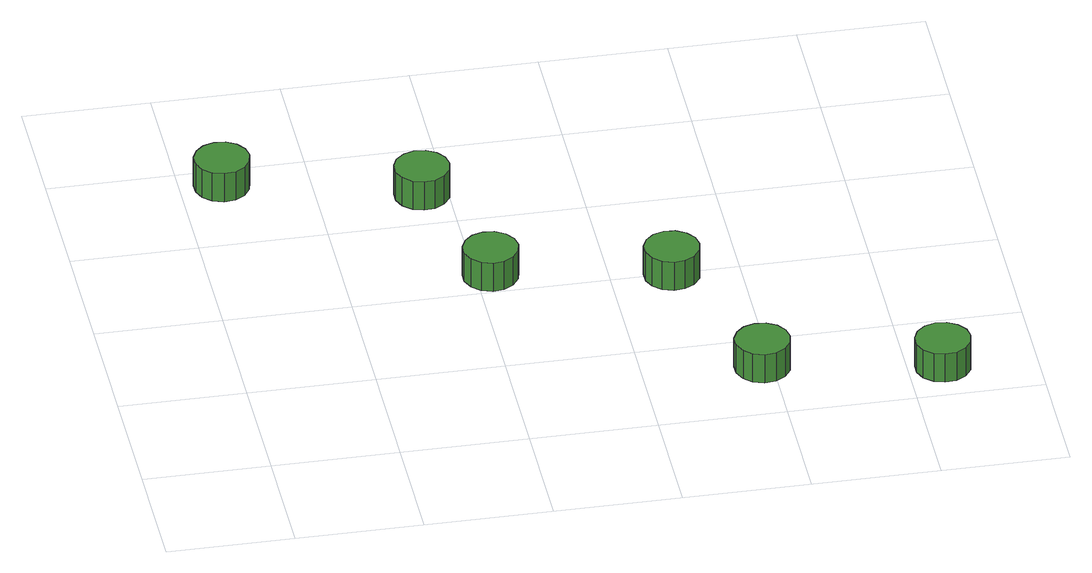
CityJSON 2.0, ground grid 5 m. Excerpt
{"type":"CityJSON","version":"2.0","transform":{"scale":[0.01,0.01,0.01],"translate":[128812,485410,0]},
"CityObjects":{
"tree1":{"type":"SolitaryVegetationObject","attributes":{"function":"something"},"geometry":[{"type":"MultiSurface","lod":"1","boundaries":[[[0,1,2,3,4,5,6,7,8,9,10,11,12,13,14]],[[15,16,17,18,19,20,21,22,23,24,25,26,27,28,29]],[[0,29,28,1]],[[1,28,27,2]],[[2,27,26,3]],[[3,26,25,4]],[[4,25,24,5]],[[5,24,23,6]],[[6,23,22,7]],[[7,22,21,8]],[[8,21,20,9]],[[9,20,19,10]],[[10,19,18,11]],[[11,18,17,12]],[[12,17,16,13]],[[13,16,15,14]],[[14,15,29,0]]]}]},
"tree2":{"type":"SolitaryVegetationObject","attributes":{"function":"something"},"geometry":[{"type":"MultiSurface","lod":"1","boundaries":[[[30,31,32,33,34,35,36,37,38,39,40,41,42,43,44]],[[45,46,47,48,49,50,51,52,53,54,55,56,57,58,59]],[[30,59,58,31]],[[31,58,57,32]],[[32,57,56,33]],[[33,56,55,34]],[[34,55,54,35]],[[35,54,53,36]],[[36,53,52,37]],[[37,52,51,38]],[[38,51,50,39]],[[39,50,49,40]],[[40,49,48,41]],[[41,48,47,42]],[[42,47,46,43]],[[43,46,45,44]],[[44,45,59,30]]]}]},
"tree3":{"type":"SolitaryVegetationObject","attributes":{"function":"something"},"geometry":[{"type":"MultiSurface","lod":"1","boundaries":[[[60,61,62,63,64,65,66,67,68,69,70,71,72,73,74]],[[75,76,77,78,79,80,81,82,83,84,85,86,87,88,89]],[[60,89,88,61]],[[61,88,87,62]],[[62,87,86,63]],[[63,86,85,64]],[[64,85,84,65]],[[65,84,83,66]],[[66,83,82,67]],[[67,82,81,68]],[[68,81,80,69]],[[69,80,79,70]],[[70,79,78,71]],[[71,78,77,72]],[[72,77,76,73]],[[73,76,75,74]],[[74,75,89,60]]]}]},
"tree4":{"type":"SolitaryVegetationObject","attributes":{"function":"something"},"geometry":[{"type":"MultiSurface","lod":"1","boundaries":[[[90,91,92,93,94,95,96,97,98,99,100,101,102,103,104]],[[105,106,107,108,109,110,111,112,113,114,115,116,117,118,119]],[[90,119,118,91]],[[91,118,117,92]],[[92,117,116,93]],[[93,116,115,94]],[[94,115,114,95]],[[95,114,113,96]],[[96,113,112,97]],[[97,112,111,98]],[[98,111,110,99]],[[99,110,109,100]],[[100,109,108,101]],[[101,108,107,102]],[[102,107,106,103]],[[103,106,105,104]],[[104,105,119,90]]]}]},
"tree5":{"type":"SolitaryVegetationObject","attributes":{"function":"something"},"geometry":[{"type":"MultiSurface","lod":"1","boundaries":[[[120,121,122,123,124,125,126,127,128,129,130,131,132,133,134]],[[135,136,137,138,139,140,141,142,143,144,145,146,147,148,149]],[[120,149,148,121]],[[121,148,147,122]],[[122,147,146,123]],[[123,146,145,124]],[[124,145,144,125]],[[125,144,143,126]],[[126,143,142,127]],[[127,142,141,128]],[[128,141,140,129]],[[129,140,139,130]],[[130,139,138,131]],[[131,138,137,132]],[[132,137,136,133]],[[133,136,135,134]],[[134,135,149,120]]]}]},
"tree6":{"type":"SolitaryVegetationObject","attributes":{"function":"something"},"geometry":[{"type":"MultiSurface","lod":"1","boundaries":[[[150,151,152,153,154,155,156,157,158,159,160,161,162,163,164]],[[165,166,167,168,169,170,171,172,173,174,175,176,177,178,179]],[[150,179,178,151]],[[151,178,177,152]],[[152,177,176,153]],[[153,176,175,154]],[[154,175,174,155]],[[155,174,173,156]],[[156,173,172,157]],[[157,172,171,158]],[[158,171,170,159]],[[159,170,169,160]],[[160,169,168,161]],[[161,168,167,162]],[[162,167,166,163]],[[163,166,165,164]],[[164,165,179,150]]]}]}
},
"vertices":[
[271,1898,192],[261,1942,192],[235,1978,192],[196,2001,192],[151,2005,192],[108,1991,192],[75,1961,192],[56,1920,192],[56,1875,192],[75,1834,192],[108,1804,192],[151,1790,192],[196,1795,192],[235,1817,192],[261,1854,192],[261,1854,63],[235,1817,63],[196,1795,63],[151,1790,63],[108,1804,63],[75,1834,63],[56,1875,63],[56,1920,63],[75,1961,63],[108,1991,63],[151,2005,63],[196,2001,63],[235,1978,63],[261,1942,63],[271,1898,63],
[1166,1114,192],[1156,1158,192],[1130,1194,192],[1091,1217,192],[1046,1222,192],[1003,1208,192],[970,1178,192],[951,1136,192],[951,1091,192],[970,1050,192],[1003,1020,192],[1046,1006,192],[1091,1011,192],[1130,1033,192],[1156,1070,192],[1156,1070,63],[1130,1033,63],[1091,1011,63],[1046,1006,63],[1003,1020,63],[970,1050,63],[951,1091,63],[951,1136,63],[970,1178,63],[1003,1208,63],[1046,1222,63],[1091,1217,63],[1130,1194,63],[1156,1158,63],[1166,1114,63],
[1005,1682,206],[996,1726,206],[969,1763,206],[930,1785,206],[886,1790,206],[843,1776,206],[809,1746,206],[791,1705,206],[791,1660,206],[809,1619,206],[843,1588,206],[886,1575,206],[930,1579,206],[969,1602,206],[996,1638,206],[996,1638,77],[969,1602,77],[930,1579,77],[886,1575,77],[843,1588,77],[809,1619,77],[791,1660,77],[791,1705,77],[809,1746,77],[843,1776,77],[886,1790,77],[930,1785,77],[969,1763,77],[996,1726,77],[1005,1682,77],
[1839,966,211],[1830,1010,211],[1803,1046,211],[1764,1069,211],[1720,1073,211],[1677,1060,211],[1643,1029,211],[1625,988,211],[1625,943,211],[1643,902,211],[1677,872,211],[1720,858,211],[1764,863,211],[1803,885,211],[1830,922,211],[1830,922,82],[1803,885,82],[1764,863,82],[1720,858,82],[1677,872,82],[1643,902,82],[1625,943,82],[1625,988,82],[1643,1029,82],[1677,1060,82],[1720,1073,82],[1764,1069,82],[1803,1046,82],[1830,1010,82],[1839,966,82],
[2067,308,197],[2058,352,197],[2032,389,197],[1993,411,197],[1948,416,197],[1905,402,197],[1872,372,197],[1853,331,197],[1853,286,197],[1872,244,197],[1905,214,197],[1948,200,197],[1993,205,197],[2032,228,197],[2058,264,197],[2058,264,68],[2032,228,68],[1993,205,68],[1948,200,68],[1905,214,68],[1872,244,68],[1853,286,68],[1853,331,68],[1872,372,68],[1905,402,68],[1948,416,68],[1993,411,68],[2032,389,68],[2058,352,68],[2067,308,68],
[2741,171,208],[2732,215,208],[2705,251,208],[2666,274,208],[2622,279,208],[2579,265,208],[2545,235,208],[2527,193,208],[2527,148,208],[2545,107,208],[2579,77,208],[2622,63,208],[2666,68,208],[2705,90,208],[2732,127,208],[2732,127,79],[2705,90,79],[2666,68,79],[2622,63,79],[2579,77,79],[2545,107,79],[2527,148,79],[2527,193,79],[2545,235,79],[2579,265,79],[2622,279,79],[2666,274,79],[2705,251,79],[2732,215,79],[2741,171,79]
]}
